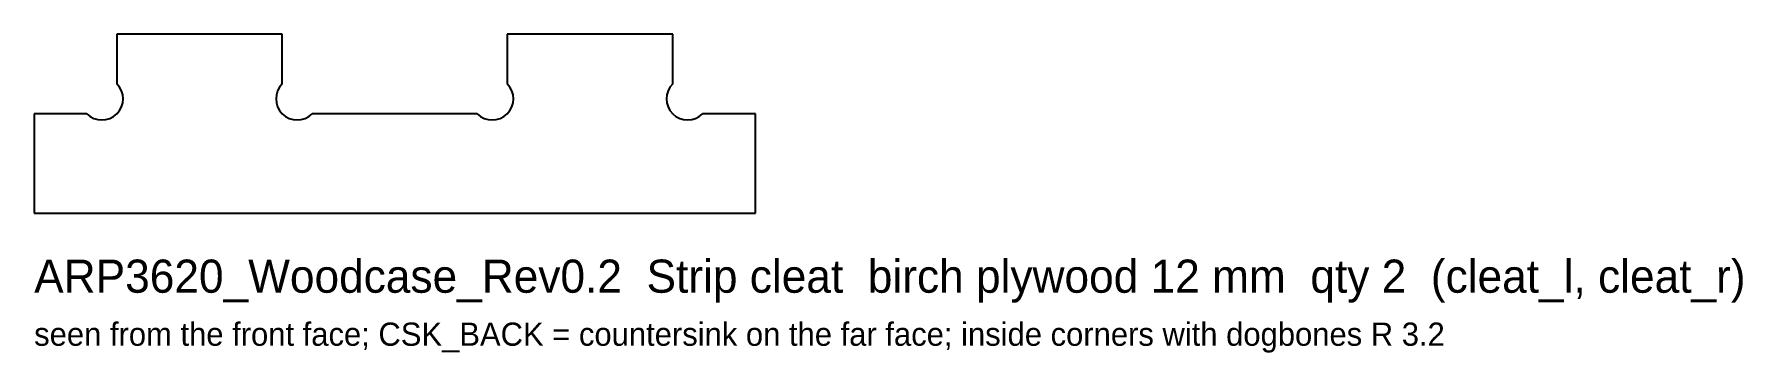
# Model space of a CAD drawing. Header units: millimetres. Extents: x 0 to 258, y -21 to 27.
import ezdxf

# ---------------------------------------------------------------- set-up
doc = ezdxf.new("R2010")
doc.units = ezdxf.units.MM
doc.layers.add('NOTE', color=8, linetype='CONTINUOUS')
doc.layers.add('OUTLINE', color=7, linetype='CONTINUOUS')

msp = doc.modelspace()

# ---------------------------------------------------------------- linework, layer by layer
at = {"layer": 'OUTLINE'}
for p, q in [((37.5, 27), (12.5, 27)), ((12.5, 27), (12.5, 19.5255)), ((37.5, 19.5255), (37.5, 27)), ((96.5, 27), (71.5, 27)), ((71.5, 27), (71.5, 19.5255)), ((96.5, 19.5255), (96.5, 27)), ((7.9745, 15), (0, 15)), ((0, 15), (0, 0)), ((66.9745, 15), (42.0255, 15)), ((109, 15), (101.0255, 15)), ((109, 0), (109, 15)), ((0, 0), (109, 0))]:
    msp.add_line(p, q, dxfattribs=at)
for centre, start, end in [((10.2373, 17.2627), 225, 45), ((39.7627, 17.2627), 135, 315), ((69.2373, 17.2627), 225, 45), ((98.7627, 17.2627), 135, 315)]:
    msp.add_arc(centre, 3.2, start, end, dxfattribs=at)

# ---------------------------------------------------------------- texts
at = {"layer": 'NOTE'}
for s, height, p in [('ARP3620_Woodcase_Rev0.2  Strip cleat  birch plywood 12 mm  qty 2  (cleat_l, cleat_r)', 5, (0, -12)), ('seen from the front face; CSK_BACK = countersink on the far face; inside corners with dogbones R 3.2', 3.5, (0, -20))]:
    msp.add_text(s, height=height, dxfattribs=at).set_placement(p)

doc.saveas('drawing.dxf')
